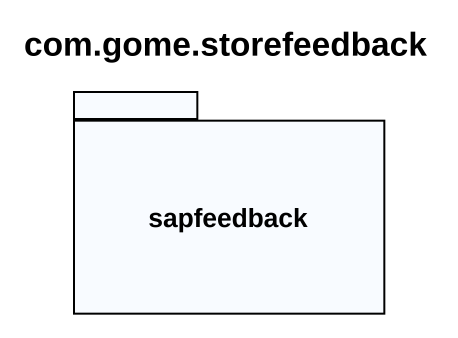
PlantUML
@startuml
title com.gome.storefeedback
package sapfeedback {
}
@enduml
